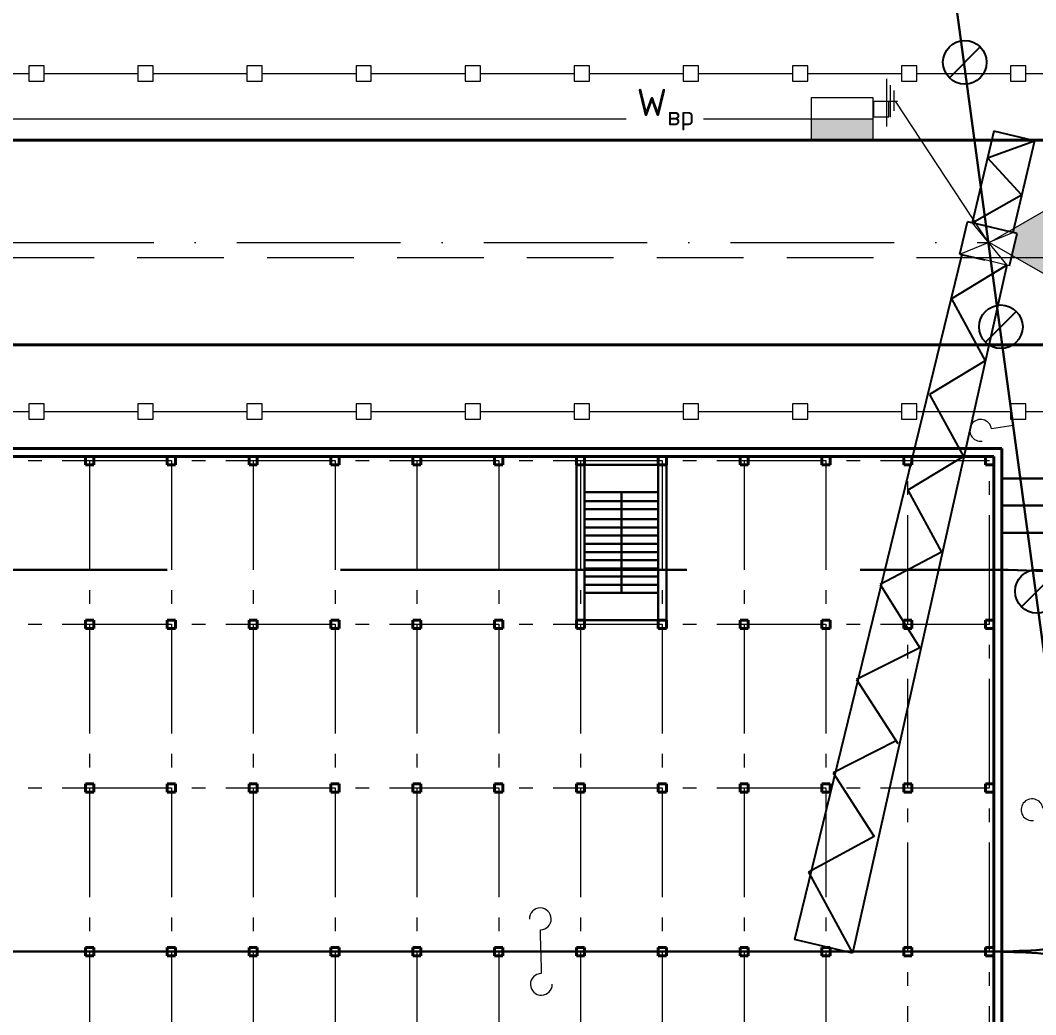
# Model space of a CAD drawing. Header units: millimetres. Extents: x -782 to 10910, y 3841 to 9763.
# Drawn here: x 2303.4 to 2377.9, y 8424.8 to 8497.7 of the extents above; entities that cross this region are included whole.
import ezdxf

# ---------------------------------------------------------------- set-up
doc = ezdxf.new("R2010")
doc.units = ezdxf.units.MM
for name, pattern in [('ACAD_ISO10W100', [18, 12, -3, 0, -3]), ('CENTER2', [28.575, 19.05, -3.175, 3.175, -3.175]), ('GOST2.303 6', [12, 8, -1.5, 1, -1.5]), ('штриховая2', [9.525, 6.35, -3.175])]:
    doc.linetypes.add(name, pattern=pattern)
doc.layers.add('1', color=7, linetype='Continuous')
doc.layers.add('тонкая', color=7, linetype='Continuous')
doc.layers.add('Фасад толст', color=7, linetype='Continuous', lineweight=20)
doc.styles.add('Isocpeur', font='isocpeur.ttf')
pattern_1 = [(50, (2763.4176, 3860.6352), (4.5546167, -0.398477), [0.47625, -5.23875]), (355, (2763.4176, 3860.635), (-0.8810855, 4.776421), [0.381, -4.1910146]), (100.45144, (2763.797, 3860.602), (3.673531, 4.377944), [0.40475, -4.452256]), (46.1842, (2763.4176, 3861.905), (6.776976, -1.051058), [0.714375, -7.858125]), (96.63556, (2763.982, 3861.8176), (5.935103, 6.185653), [0.607126, -6.67839]), (351.18415, (2763.4176, 3861.905), (5.935103, 6.185653), [0.571499, -6.286493]), (21, (2764.0526, 3861.5877), (3.7903598, -2.55663), [0.47625, -5.23875]), (326, (2764.0526, 3861.5877), (1.5450507, 4.604699), [0.381, -4.191]), (71.45144, (2764.3684, 3861.3747), (5.3354105, 2.0480692), [0.40475, -4.4522484]), (37.5, (2763.4176, 3860.6352), (0.0772151, 2.11387597), [0, -4.1402, 0, -4.2545, 0, -4.206875]), (7.5, (2763.4176, 3860.6352), (1.6704916, 2.5045144), [0, -2.4257, 0, -4.04495, 0, -1.603375]), (327.5, (2762.0015, 3860.6352), (3.3897649, -0.1432186), [0, -1.5875, 0, -4.953, 0, -6.57225]), (317.5, (2761.3665, 3860.6352), (3.7032295, 0.6356623), [0, -2.06375, 0, -3.2893, 0, -4.66725])]

msp = doc.modelspace()

# ---------------------------------------------------------------- hatches: boundary and pattern name
at = {"lineweight": 25}
h = msp.add_hatch(dxfattribs=at)
h.set_pattern_fill('ANSI31', color=256)
h.set_pattern_definition([(45, (2763.4176, 3860.6352), (-2.245064, 2.245064), [])])
h.paths.add_polyline_path([(2395.225894, 8324.442641), (2389.689209, 8324.442641), (2389.689209, 8317.442641), (2394.268934, 8317.442641)])
h.paths.add_polyline_path([(2367.578799, 8327.027965), (2367.89225, 8329.326446, -0.033531004), (2365.471452, 8331.442641), (2183.471452, 8331.442641, -0.033546474), (2181.049474, 8329.325546), (2181.363583, 8327.027894, -0.454591532), (2183.180298, 8325.442641), (2365.762606, 8325.442641, -0.454492205)])
h.paths.add_polyline_path([(2393.668887, 8545.688801), (2392.589411, 8545.7961, -0.097320235), (2384.41866, 8541.449212), (2154.673974, 8541.442676), (2153.578788, 8533.431577, -0.071737884), (2160.355396, 8534.442361), (2166.500889, 8534.472079, -0.164269753), (2181.049474, 8529.559736), (2181.363583, 8531.857389, -0.374956444), (2179.980303, 8533.442641, -1), (2183.180298, 8533.442641), (2365.762606, 8533.442641, -1), (2368.9626, 8533.442641, -0.381458001), (2367.5432, 8531.852869), (2367.861169, 8529.505667, -0.164703998), (2382.442014, 8534.442641), (2395.192371, 8534.442641)])
h.paths.add_polyline_path([(2159.720896, 8535.5702, -1), (2160.040895, 8535.5702, -1)], flags=16)
h.paths.add_polyline_path([(2367.5432, 8531.852869, -0.447745786), (2365.762606, 8533.442641), (2183.180298, 8533.442641, -0.454591532), (2181.363583, 8531.857389), (2181.049474, 8529.559736, -0.033546474), (2183.471452, 8527.442641), (2365.501372, 8527.443071, -0.032682346), (2367.861169, 8529.505667)])
h.paths.add_polyline_path([(2295.346246, 8532.845041), (2295.346246, 8539.445041), (2290.546246, 8539.445041), (2290.546246, 8532.845041)], flags=24)
h.paths.add_polyline_path([(2295.346246, 8525.496539), (2295.346246, 8532.096539), (2290.546246, 8532.096539), (2290.546246, 8525.496539)], flags=9)
h.paths.add_polyline_path([(2195.408605, 8525.767641), (2201.608605, 8525.767641), (2201.608605, 8530.567641), (2195.408605, 8530.567641)], flags=9)
at = {"lineweight": 20}
h = msp.add_hatch(dxfattribs=at)
h.set_pattern_fill('AR-CONC', color=256, scale=0.025)
h.set_pattern_definition(pattern_1)
h.paths.add_polyline_path([(2447.064089, 8324.442641), (2395.225894, 8324.442641), (2394.268934, 8317.442641), (2447.064089, 8317.442641)])
edge = h.paths.add_edge_path()
edge.add_line((2395.225894, 8324.442641), (2376.380411, 8324.442641))
edge.add_arc((2376.380411, 8336.443027), 12.000386, 223.86662461, 270, ccw=False)
edge.add_line((2367.728674, 8328.126976), (2367.578799, 8327.027965))
edge.add_arc((2367.362603, 8325.442641), 1.599997, 0, 82.23429528, ccw=False)
edge.add_arc((2367.362603, 8325.442641), 1.599997, -180, 0, ccw=False)
edge.add_line((2365.762606, 8325.442641), (2183.180298, 8325.442641))
edge.add_arc((2181.5803, 8325.442641), 1.599997, -180, 0, ccw=False)
edge.add_arc((2181.5803, 8325.442641), 1.599997, 97.78457087, 180, ccw=False)
edge.add_line((2181.363583, 8327.027894), (2181.213441, 8328.126156))
edge.add_arc((2172.562492, 8336.443027), 12.000386, 270, 316.12794469, ccw=False)
edge.add_line((2172.562492, 8324.442641), (2153.717009, 8324.442641))
edge.add_line((2153.717009, 8324.442641), (2154.673969, 8317.442641))
edge.add_line((2154.673969, 8317.442641), (2394.268934, 8317.442641))
edge.add_line((2394.268934, 8317.442641), (2395.225894, 8324.442641))
edge = h.paths.add_edge_path()
edge.add_arc((2376.380411, 8336.443027), 12.000386, 204.62550124, 223.86662461, ccw=False)
edge.add_line((2365.471452, 8331.442641), (2272.723702, 8331.442641))
edge.add_arc((2271.58981, 8331.83543), 1.199998, 199.10645728, 340.89354272, ccw=False)
edge.add_line((2270.455917, 8331.442641), (2183.471452, 8331.442641))
edge.add_arc((2172.562492, 8336.443027), 12.000386, 316.12794469, 335.37449876, ccw=False)
edge.add_line((2181.213441, 8328.126156), (2181.363583, 8327.027894))
edge.add_arc((2181.5803, 8325.442641), 1.599997, 0, 97.78457087, ccw=False)
edge.add_line((2183.180298, 8325.442641), (2365.762606, 8325.442641))
edge.add_arc((2367.362603, 8325.442641), 1.599997, 82.23429528, 180, ccw=False)
edge.add_line((2367.578799, 8327.027965), (2367.728674, 8328.126976))
edge = h.paths.add_edge_path()
edge.add_line((2394.244102, 8541.442641), (2154.673969, 8541.442641))
edge.add_line((2154.673969, 8541.442641), (2153.717009, 8534.442641))
edge.add_line((2153.717009, 8534.442641), (2172.562492, 8534.442641))
edge.add_arc((2172.562492, 8522.442255), 12.000386, 43.87205531, 90, ccw=False)
edge.add_line((2181.213441, 8530.759127), (2181.363583, 8531.857389))
edge.add_arc((2181.5803, 8533.442641), 1.599997, 180, 262.21542913, ccw=False)
edge.add_arc((2181.5803, 8533.442641), 1.599997, 0, 180, ccw=False)
edge.add_line((2183.180298, 8533.442641), (2365.762606, 8533.442641))
edge.add_arc((2367.362603, 8533.442641), 1.599997, 0, 180, ccw=False)
edge.add_arc((2367.362603, 8533.442641), 1.599997, -83.51900907, 0, ccw=False)
edge.add_line((2367.5432, 8531.852869), (2367.861169, 8529.505667))
edge.add_arc((2427.302929, 8436.751859), 110.1662, 117.53133097, 122.65399107, ccw=False)
edge.add_line((2376.380411, 8534.442641), (2395.192371, 8534.442641))
edge.add_line((2395.192371, 8534.442641), (2394.244102, 8541.442641))
edge = h.paths.add_edge_path()
edge.add_line((2154.673969, 8541.442641), (2145.423074, 8541.442641))
edge.add_line((2145.423074, 8541.442641), (2145.427188, 8534.050072))
edge.add_arc((2148.471452, 8522.442641), 12, 90, 104.69589657, ccw=False)
edge.add_line((2148.471452, 8534.442641), (2153.717009, 8534.442641))
edge.add_line((2153.717009, 8534.442641), (2154.673969, 8541.442641))
edge = h.paths.add_edge_path()
edge.add_line((2367.861169, 8529.505667), (2367.5432, 8531.852869))
edge.add_arc((2367.362603, 8533.442641), 1.599997, 180, 276.48099093, ccw=False)
edge.add_line((2365.762606, 8533.442641), (2183.180298, 8533.442641))
edge.add_arc((2181.5803, 8533.442641), 1.599997, -97.78457087, 0, ccw=False)
edge.add_line((2181.363583, 8531.857389), (2181.213441, 8530.759127))
edge.add_arc((2172.562492, 8522.442255), 12.000386, 24.62550124, 43.87205531, ccw=False)
edge.add_line((2183.471452, 8527.442641), (2268.081321, 8527.442641))
edge.add_arc((2268.667298, 8526.395442), 1.199998, 60.7700888, 119.2299112, ccw=False)
edge.add_line((2269.253276, 8527.442641), (2365.471452, 8527.442641))
edge.add_arc((2367.611719, 8527.379035), 2.141212, 83.30987815, 178.29773268, ccw=False)
h.paths.add_polyline_path([(2269.419992, 8526.727406), (2272.659986, 8526.727406), (2272.659986, 8527.442641), (2269.419992, 8527.442641)])
h.paths.add_polyline_path([(2395.192371, 8534.442641), (2447.064089, 8534.442641), (2447.064089, 8541.442641), (2394.244102, 8541.442641)])
edge = h.paths.add_edge_path()
edge.add_arc((2153.471452, 8517.442641), 24, 109.59180627, 180)
edge.add_line((2129.471452, 8517.442641), (2129.471452, 8341.442641))
edge.add_arc((2153.471452, 8341.442641), 24, 180, 270)
edge.add_line((2153.471452, 8317.442641), (2154.673969, 8317.442641))
edge.add_line((2154.673969, 8317.442641), (2153.717009, 8324.442641))
edge.add_line((2153.717009, 8324.442641), (2148.471452, 8324.442641))
edge.add_arc((2125.500889, 8313.472079), 25.455844, 25.52877937, 64.47122063)
edge.add_line((2136.471452, 8336.442641), (2136.471452, 8522.442641))
edge.add_arc((2148.471452, 8522.442641), 12, 104.69589657, 180, ccw=False)
edge.add_line((2145.427188, 8534.050072), (2145.423847, 8540.053171))
at = {"lineweight": 25}
h = msp.add_hatch(dxfattribs=at)
h.set_pattern_fill('AR-CONC', color=256, scale=0.025)
h.set_pattern_definition(pattern_1)
h.paths.add_polyline_path([(2179.980303, 8325.442641, -0.374956444), (2181.363583, 8327.027894), (2181.213441, 8328.126156, -0.204033738), (2172.562492, 8324.442641), (2160.471452, 8324.442641, -0.072953131), (2153.578788, 8325.453705), (2154.673969, 8317.442641), (2388.189209, 8317.442641), (2388.189209, 8324.442641), (2376.380411, 8324.442641, -0.077886135), (2372.709113, 8325.018018), (2368.957578, 8325.315967, -0.96113778), (2365.762606, 8325.442641), (2183.180298, 8325.442641, -1)])
h.paths.add_polyline_path([(2129.902842, 8409.508791), (2136.502842, 8409.508791), (2136.502842, 8414.308791), (2129.902842, 8414.308791)], flags=24)
h.paths.add_polyline_path([(2131.396452, 8340.341351), (2137.996452, 8340.341351), (2137.996452, 8345.141351), (2131.396452, 8345.141351)], flags=24)
h.paths.add_polyline_path([(2129.28449, 8461.47917), (2132.974484, 8461.47917), (2132.974484, 8465.799163), (2129.28449, 8465.799163)], flags=9)
h.paths.add_polyline_path([(2295.346246, 8318.540241), (2295.346246, 8325.140241), (2290.546246, 8325.140241), (2290.546246, 8318.540241)], flags=24)
edge = h.paths.add_edge_path()
edge.add_arc((2153.471452, 8517.442641), 24, 109.59160183, 180)
edge.add_line((2129.471452, 8517.442641), (2129.471452, 8341.442641))
edge.add_arc((2153.471452, 8341.442641), 24, 180, 270)
edge.add_line((2153.471452, 8317.442641), (2154.673969, 8317.442641))
edge.add_line((2154.673969, 8317.442641), (2153.717009, 8324.442641))
edge.add_line((2153.717009, 8324.442641), (2153.578788, 8325.453705))
edge.add_arc((2160.471452, 8348.442641), 24, 180, 253.30994122, ccw=False)
edge.add_line((2136.471452, 8348.442641), (2136.471452, 8522.442641))
edge.add_arc((2148.471452, 8522.442641), 12, 104.69537151, 180, ccw=False)
edge.add_line((2145.427294, 8534.0501), (2145.423928, 8540.0532))
at = {"lineweight": 20}
h = msp.add_hatch(dxfattribs=at)
h.set_pattern_fill('ANSI31', color=256, angle=90)
h.set_pattern_definition([(135, (-61.2235, 5234.4324), (-2.245064, -2.245064), [])])
h.paths.add_polyline_path([(2183.471452, 8331.442641, -0.084176912), (2181.213441, 8328.126156), (2181.363583, 8327.027894, -0.454591532), (2183.180298, 8325.442641), (2365.762606, 8325.442641, -0.454492205), (2367.578799, 8327.027965), (2367.728674, 8328.126976, -0.084153049), (2365.471452, 8331.442641), (2272.723702, 8331.442641, -0.71189231), (2270.455917, 8331.442641)])
h.paths.add_polyline_path([(2183.180298, 8533.442641, -0.454591532), (2181.363583, 8531.857389), (2181.213441, 8530.759127, -0.084176912), (2183.471452, 8527.442641), (2268.081321, 8527.442641, -0.260759243), (2269.253276, 8527.442641), (2365.471452, 8527.442641, -0.083164554), (2367.696088, 8530.724272), (2367.5432, 8531.852869, -0.447745786), (2365.762606, 8533.442641)])
h.paths.add_polyline_path([(2269.422375, 8526.787795), (2274.822375, 8526.787795), (2274.822375, 8531.587795), (2269.422375, 8531.587795)], flags=9)
h.paths.add_polyline_path([(2403.127026, 8526.141709), (2408.127026, 8526.141709), (2408.127026, 8530.941709), (2403.127026, 8530.941709)], flags=9)
h = msp.add_hatch(color=256, dxfattribs=at)
h.dxf.hatch_style = 1
h.paths.add_polyline_path([(2387.471453, 8378.542641), (2376.378118, 8378.542641), (2374.471452, 8377.442641), (2387.471453, 8369.942641)])
h.paths.add_polyline_path([(2387.471453, 8384.942641), (2376.378118, 8378.542641), (2387.471453, 8378.542641)])
h.paths.add_polyline_path([(2172.549531, 8377.19577), (2172.254139, 8377.355183), (2172.816576, 8378.397377), (2172.564785, 8378.542641), (2161.47145, 8378.542641), (2161.47145, 8369.942641), (2171.874077, 8375.944156)])
h.paths.add_polyline_path([(2161.47145, 8384.942641), (2161.47145, 8378.542641), (2172.564785, 8378.542641)])
h.paths.add_polyline_path([(2172.564785, 8480.342641), (2161.47145, 8480.342641), (2161.47145, 8473.942641)])
h.paths.add_polyline_path([(2161.47145, 8488.942641), (2161.47145, 8480.342641), (2172.564785, 8480.342641), (2174.471452, 8481.442641)])
h.paths.add_polyline_path([(2387.471453, 8480.342641), (2376.378118, 8480.342641), (2387.471453, 8473.942641)])
h.paths.add_polyline_path([(2387.471453, 8488.942641), (2376.230943, 8482.457732), (2376.164663, 8482.17853), (2376.491248, 8482.101002), (2376.110485, 8480.497045), (2376.378118, 8480.342641), (2387.471453, 8480.342641)])
at = {"layer": 'Фасад толст', "lineweight": 15}
msp.add_hatch(color=1, dxfattribs=at).paths.add_polyline_path([(2365.898108, 8490.512378), (2361.414611, 8490.512378), (2361.414611, 8488.942641), (2365.898108, 8488.942641)])

# ---------------------------------------------------------------- linework, layer by layer
at = {"lineweight": 30}
for p, q in [((2367.327839, 8533.442641), (2381.354429, 8429.900187)), ((2344.771452, 8465.742641), (2350.171452, 8465.742641)), ((2344.171452, 8465.142641), (2344.171452, 8453.742641)), ((2344.771452, 8453.742641), (2344.771452, 8465.142641)), ((2344.771452, 8465.142641), (2344.771452, 8463.142641)), ((2344.771452, 8465.142641), (2350.171452, 8465.142641)), ((2350.171452, 8465.142641), (2350.171452, 8453.742641)), ((2350.771452, 8453.742641), (2350.771452, 8465.142641)), ((2344.771452, 8463.142641), (2350.171452, 8463.142641)), ((2344.771452, 8462.481324), (2350.171452, 8462.481324)), ((2347.471452, 8455.742641), (2347.471452, 8463.142641)), ((2344.771452, 8461.881324), (2350.171452, 8461.881324)), ((2344.771452, 8461.142641), (2350.171452, 8461.142641)), ((2344.771452, 8460.542641), (2350.171452, 8460.542641)), ((2344.771452, 8459.942641), (2350.171452, 8459.942641)), ((2344.771452, 8459.342641), (2350.171452, 8459.342641)), ((2344.771452, 8458.742641), (2350.171452, 8458.742641)), ((2344.771452, 8458.142641), (2350.171452, 8458.142641)), ((2344.771452, 8457.542641), (2350.171452, 8457.542641)), ((2344.771452, 8456.942641), (2350.171452, 8456.942641)), ((2344.771452, 8456.342641), (2350.171452, 8456.342641)), ((2344.771452, 8453.742641), (2344.771452, 8455.742641)), ((2344.771452, 8455.742641), (2350.171452, 8455.742641)), ((2350.171452, 8453.742641), (2344.771452, 8453.742641))]:
    msp.add_line(p, q, dxfattribs=at)
at = {"lineweight": 25}
for p, q in [((2373.783917, 8495.783804), (2371.521179, 8493.521066)), ((2372.652548, 8494.652435), (2373.783917, 8495.783804)), ((2376.428889, 8476.388701), (2374.166151, 8474.125963)), ((2375.29752, 8475.257332), (2376.428889, 8476.388701)), ((2379.073862, 8456.993598), (2376.811124, 8454.73086)), ((2344.771452, 8455.742641), (2344.771452, 8456.342641))]:
    msp.add_line(p, q, dxfattribs=at)
at = {"lineweight": 20}
for p, q in [((2289.131224, 8493.830586), (2304.011199, 8493.830586)), ((2305.131197, 8493.830586), (2312.011186, 8493.830586)), ((2313.131184, 8493.830586), (2320.011172, 8493.830586)), ((2321.131171, 8493.830586), (2328.011159, 8493.830586)), ((2329.131157, 8493.830586), (2336.011146, 8493.830586)), ((2337.131144, 8493.830586), (2344.011132, 8493.830586)), ((2345.131131, 8493.830586), (2352.011119, 8493.830586)), ((2353.131117, 8493.830586), (2360.011106, 8493.830586)), ((2361.131104, 8493.830586), (2368.011092, 8493.830586)), ((2369.131091, 8493.830586), (2376.011079, 8493.830586)), ((2377.131077, 8493.830586), (2386.411386, 8493.830586)), ((2374.471452, 8481.442641), (2387.471453, 8488.942641)), ((2374.471452, 8481.442641), (2387.471453, 8473.942641)), ((2289.131224, 8469.042641), (2304.011199, 8469.042641)), ((2305.131197, 8469.042641), (2312.011186, 8469.042641)), ((2313.131184, 8469.042641), (2320.011172, 8469.042641)), ((2321.131171, 8469.042641), (2328.011159, 8469.042641)), ((2329.131157, 8469.042641), (2336.011146, 8469.042641)), ((2337.131144, 8469.042641), (2344.011132, 8469.042641)), ((2345.131131, 8469.042641), (2352.011119, 8469.042641)), ((2353.131117, 8469.042641), (2360.011106, 8469.042641)), ((2361.131104, 8469.042641), (2368.011092, 8469.042641)), ((2369.131091, 8469.042641), (2376.011079, 8469.042641)), ((2377.131077, 8469.042641), (2386.411386, 8469.042641))]:
    msp.add_line(p, q, dxfattribs=at)
at = {"lineweight": 13}
for p, q in [((2305.131197, 8494.390585), (2304.011199, 8494.390585)), ((2304.011199, 8494.390585), (2304.011199, 8493.270586)), ((2305.131197, 8493.270586), (2305.131197, 8494.390585)), ((2313.131184, 8494.390585), (2312.011186, 8494.390585)), ((2312.011186, 8494.390585), (2312.011186, 8493.270586)), ((2313.131184, 8493.270586), (2313.131184, 8494.390585)), ((2321.131171, 8494.390585), (2320.011172, 8494.390585)), ((2320.011172, 8494.390585), (2320.011172, 8493.270586)), ((2321.131171, 8493.270586), (2321.131171, 8494.390585)), ((2329.131157, 8494.390585), (2328.011159, 8494.390585)), ((2328.011159, 8494.390585), (2328.011159, 8493.270586)), ((2329.131157, 8493.270586), (2329.131157, 8494.390585)), ((2337.131144, 8494.390585), (2336.011146, 8494.390585)), ((2336.011146, 8494.390585), (2336.011146, 8493.270586)), ((2337.131144, 8493.270586), (2337.131144, 8494.390585)), ((2345.131131, 8494.390585), (2344.011132, 8494.390585)), ((2344.011132, 8494.390585), (2344.011132, 8493.270586)), ((2345.131131, 8493.270586), (2345.131131, 8494.390585)), ((2353.131117, 8494.390585), (2352.011119, 8494.390585)), ((2352.011119, 8494.390585), (2352.011119, 8493.270586)), ((2353.131117, 8493.270586), (2353.131117, 8494.390585)), ((2361.131104, 8494.390585), (2360.011106, 8494.390585)), ((2360.011106, 8494.390585), (2360.011106, 8493.270586)), ((2361.131104, 8493.270586), (2361.131104, 8494.390585)), ((2369.131091, 8494.390585), (2368.011092, 8494.390585)), ((2369.131091, 8494.390585), (2368.011092, 8494.390585)), ((2368.011092, 8494.390585), (2368.011092, 8493.270586)), ((2369.131091, 8493.270586), (2369.131091, 8494.390585)), ((2369.131091, 8493.270586), (2369.131091, 8494.390585)), ((2377.131077, 8494.390585), (2376.011079, 8494.390585)), ((2377.131077, 8494.390585), (2376.011079, 8494.390585)), ((2376.011079, 8494.390585), (2376.011079, 8493.270586)), ((2377.131077, 8493.270586), (2377.131077, 8494.390585)), ((2377.131077, 8493.270586), (2377.131077, 8494.390585)), ((2304.011199, 8493.270586), (2305.131197, 8493.270586)), ((2312.011186, 8493.270586), (2313.131184, 8493.270586)), ((2320.011172, 8493.270586), (2321.131171, 8493.270586)), ((2328.011159, 8493.270586), (2329.131157, 8493.270586)), ((2336.011146, 8493.270586), (2337.131144, 8493.270586)), ((2344.011132, 8493.270586), (2345.131131, 8493.270586)), ((2352.011119, 8493.270586), (2353.131117, 8493.270586)), ((2360.011106, 8493.270586), (2361.131104, 8493.270586)), ((2368.011092, 8493.270586), (2369.131091, 8493.270586)), ((2368.011092, 8493.270586), (2369.131091, 8493.270586)), ((2376.011079, 8493.270586), (2377.131077, 8493.270586)), ((2376.011079, 8493.270586), (2377.131077, 8493.270586)), ((2367.073264, 8491.779212), (2365.953266, 8491.779212)), ((2365.953266, 8491.779212), (2365.953266, 8490.659214)), ((2367.073264, 8490.659214), (2367.073264, 8491.779212)), ((2365.953266, 8490.659214), (2367.073264, 8490.659214)), ((2305.131197, 8469.60264), (2304.011199, 8469.60264)), ((2304.011199, 8469.60264), (2304.011199, 8468.482642)), ((2305.131197, 8468.482642), (2305.131197, 8469.60264)), ((2313.131184, 8469.60264), (2312.011186, 8469.60264)), ((2312.011186, 8469.60264), (2312.011186, 8468.482642)), ((2313.131184, 8468.482642), (2313.131184, 8469.60264)), ((2321.131171, 8469.60264), (2320.011172, 8469.60264)), ((2320.011172, 8469.60264), (2320.011172, 8468.482642)), ((2321.131171, 8468.482642), (2321.131171, 8469.60264)), ((2329.131157, 8469.60264), (2328.011159, 8469.60264)), ((2328.011159, 8469.60264), (2328.011159, 8468.482642)), ((2329.131157, 8468.482642), (2329.131157, 8469.60264)), ((2337.131144, 8469.60264), (2336.011146, 8469.60264)), ((2336.011146, 8469.60264), (2336.011146, 8468.482642)), ((2337.131144, 8468.482642), (2337.131144, 8469.60264)), ((2345.131131, 8469.60264), (2344.011132, 8469.60264)), ((2344.011132, 8469.60264), (2344.011132, 8468.482642)), ((2345.131131, 8468.482642), (2345.131131, 8469.60264)), ((2353.131117, 8469.60264), (2352.011119, 8469.60264)), ((2352.011119, 8469.60264), (2352.011119, 8468.482642)), ((2353.131117, 8468.482642), (2353.131117, 8469.60264)), ((2361.131104, 8469.60264), (2360.011106, 8469.60264)), ((2360.011106, 8469.60264), (2360.011106, 8468.482642)), ((2361.131104, 8468.482642), (2361.131104, 8469.60264)), ((2369.131091, 8469.60264), (2368.011092, 8469.60264)), ((2368.011092, 8469.60264), (2368.011092, 8468.482642)), ((2369.131091, 8468.482642), (2369.131091, 8469.60264)), ((2377.131077, 8469.60264), (2376.011079, 8469.60264)), ((2376.011079, 8469.60264), (2376.011079, 8468.482642)), ((2377.131077, 8468.482642), (2377.131077, 8469.60264)), ((2304.011199, 8468.482642), (2305.131197, 8468.482642)), ((2312.011186, 8468.482642), (2313.131184, 8468.482642)), ((2320.011172, 8468.482642), (2321.131171, 8468.482642)), ((2328.011159, 8468.482642), (2329.131157, 8468.482642)), ((2336.011146, 8468.482642), (2337.131144, 8468.482642)), ((2344.011132, 8468.482642), (2345.131131, 8468.482642)), ((2352.011119, 8468.482642), (2353.131117, 8468.482642)), ((2360.011106, 8468.482642), (2361.131104, 8468.482642)), ((2368.011092, 8468.482642), (2369.131091, 8468.482642)), ((2376.011079, 8468.482642), (2377.131077, 8468.482642)), ((2376.190967, 8468.016184), (2374.608222, 8467.781857)), ((2341.564327, 8429.442641), (2341.538688, 8431.042433)), ((2341.564327, 8429.442641), (2341.589967, 8427.842849))]:
    msp.add_line(p, q, dxfattribs=at)
at = {"color": 240, "lineweight": 20, "true_color": 0xed1f24}
for p, q in [((2367.545009, 8491.809608), (2374.372125, 8481.442641)), ((2145.531641, 8490.512378), (2347.81426, 8490.512378)), ((2353.501914, 8490.512378), (2363.216241, 8490.512378)), ((2373.18626, 8482.885572), (2375.745302, 8479.771794)), ((2372.296448, 8480.590516), (2376.164663, 8482.17853))]:
    msp.add_line(p, q, dxfattribs=at)
at = {"lineweight": 40}
for p, q in [((2174.471452, 8488.942641), (2374.471452, 8488.942641)), ((2374.471452, 8488.942641), (2391.471452, 8488.942641)), ((2374.471452, 8473.942641), (2174.471452, 8473.942641)), ((2374.471452, 8473.942641), (2391.471452, 8473.942641)), ((2375.371452, 8466.342641), (2174.171452, 8466.342641)), ((2375.371452, 8465.742641), (2375.371452, 8466.342641)), ((2374.771452, 8465.742641), (2174.171452, 8465.742641)), ((2308.771452, 8465.742641), (2308.171452, 8465.742641)), ((2308.171452, 8465.742641), (2308.171452, 8465.142641)), ((2308.771452, 8465.142641), (2308.771452, 8465.742641)), ((2314.771452, 8465.742641), (2314.171452, 8465.742641)), ((2314.171452, 8465.742641), (2314.171452, 8465.142641)), ((2314.771452, 8465.142641), (2314.771452, 8465.742641)), ((2320.771452, 8465.742641), (2320.171452, 8465.742641)), ((2320.171452, 8465.742641), (2320.171452, 8465.142641)), ((2320.771452, 8465.142641), (2320.771452, 8465.742641)), ((2326.771452, 8465.742641), (2326.171452, 8465.742641)), ((2326.171452, 8465.742641), (2326.171452, 8465.142641)), ((2326.771452, 8465.142641), (2326.771452, 8465.742641)), ((2332.771452, 8465.742641), (2332.171452, 8465.742641)), ((2332.171452, 8465.742641), (2332.171452, 8465.142641)), ((2332.771452, 8465.142641), (2332.771452, 8465.742641)), ((2338.771452, 8465.742641), (2338.171452, 8465.742641)), ((2338.171452, 8465.742641), (2338.171452, 8465.142641)), ((2338.771452, 8465.142641), (2338.771452, 8465.742641)), ((2344.771452, 8465.742641), (2344.171452, 8465.742641)), ((2344.171452, 8465.742641), (2344.171452, 8465.142641)), ((2344.771452, 8465.142641), (2344.771452, 8465.742641)), ((2350.771452, 8465.742641), (2350.171452, 8465.742641)), ((2350.171452, 8465.742641), (2350.171452, 8465.142641)), ((2350.771452, 8465.142641), (2350.771452, 8465.742641)), ((2356.771452, 8465.742641), (2356.171452, 8465.742641)), ((2356.171452, 8465.742641), (2356.171452, 8465.142641)), ((2356.771452, 8465.142641), (2356.771452, 8465.742641)), ((2362.771452, 8465.742641), (2362.171452, 8465.742641)), ((2362.171452, 8465.742641), (2362.171452, 8465.142641)), ((2362.771452, 8465.142641), (2362.771452, 8465.742641)), ((2368.771452, 8465.742641), (2368.171452, 8465.742641)), ((2368.171452, 8465.742641), (2368.171452, 8465.142641)), ((2368.771452, 8465.142641), (2368.771452, 8465.742641)), ((2374.771452, 8465.742641), (2374.171452, 8465.742641)), ((2374.171452, 8465.742641), (2374.171452, 8465.142641)), ((2374.771452, 8465.142641), (2374.771452, 8465.742641)), ((2374.771452, 8393.142641), (2374.771452, 8465.742641)), ((2375.371452, 8392.542641), (2375.371452, 8465.742641)), ((2308.171452, 8465.142641), (2308.771452, 8465.142641)), ((2314.171452, 8465.142641), (2314.771452, 8465.142641)), ((2320.171452, 8465.142641), (2320.771452, 8465.142641)), ((2326.171452, 8465.142641), (2326.771452, 8465.142641)), ((2332.171452, 8465.142641), (2332.771452, 8465.142641)), ((2338.171452, 8465.142641), (2338.771452, 8465.142641)), ((2344.171452, 8465.142641), (2344.771452, 8465.142641)), ((2350.171452, 8465.142641), (2350.771452, 8465.142641)), ((2356.171452, 8465.142641), (2356.771452, 8465.142641)), ((2362.171452, 8465.142641), (2362.771452, 8465.142641)), ((2368.171452, 8465.142641), (2368.771452, 8465.142641)), ((2374.171452, 8465.142641), (2374.771452, 8465.142641)), ((2308.771452, 8453.742641), (2308.171452, 8453.742641)), ((2308.171452, 8453.742641), (2308.171452, 8453.142641)), ((2308.771452, 8453.142641), (2308.771452, 8453.742641)), ((2314.771452, 8453.742641), (2314.171452, 8453.742641)), ((2314.171452, 8453.742641), (2314.171452, 8453.142641)), ((2314.771452, 8453.142641), (2314.771452, 8453.742641)), ((2320.771452, 8453.742641), (2320.171452, 8453.742641)), ((2320.171452, 8453.742641), (2320.171452, 8453.142641)), ((2320.771452, 8453.142641), (2320.771452, 8453.742641)), ((2326.771452, 8453.742641), (2326.171452, 8453.742641)), ((2326.171452, 8453.742641), (2326.171452, 8453.142641)), ((2326.771452, 8453.142641), (2326.771452, 8453.742641)), ((2332.771452, 8453.742641), (2332.171452, 8453.742641)), ((2332.171452, 8453.742641), (2332.171452, 8453.142641)), ((2332.771452, 8453.142641), (2332.771452, 8453.742641)), ((2338.771452, 8453.742641), (2338.171452, 8453.742641)), ((2338.171452, 8453.742641), (2338.171452, 8453.142641)), ((2338.771452, 8453.142641), (2338.771452, 8453.742641)), ((2344.771452, 8453.742641), (2344.171452, 8453.742641)), ((2344.171452, 8453.742641), (2344.171452, 8453.142641)), ((2344.771452, 8453.142641), (2344.771452, 8453.742641)), ((2350.771452, 8453.742641), (2350.171452, 8453.742641)), ((2350.171452, 8453.742641), (2350.171452, 8453.142641)), ((2350.771452, 8453.142641), (2350.771452, 8453.742641)), ((2356.771452, 8453.742641), (2356.171452, 8453.742641)), ((2356.171452, 8453.742641), (2356.171452, 8453.142641)), ((2356.771452, 8453.142641), (2356.771452, 8453.742641)), ((2362.771452, 8453.742641), (2362.171452, 8453.742641)), ((2362.171452, 8453.742641), (2362.171452, 8453.142641)), ((2362.771452, 8453.142641), (2362.771452, 8453.742641)), ((2368.771452, 8453.742641), (2368.171452, 8453.742641)), ((2368.171452, 8453.742641), (2368.171452, 8453.142641)), ((2368.771452, 8453.142641), (2368.771452, 8453.742641)), ((2374.771452, 8453.742641), (2374.171452, 8453.742641)), ((2374.171452, 8453.742641), (2374.171452, 8453.142641)), ((2374.771452, 8453.142641), (2374.771452, 8453.742641)), ((2308.171452, 8453.142641), (2308.771452, 8453.142641)), ((2314.171452, 8453.142641), (2314.771452, 8453.142641)), ((2320.171452, 8453.142641), (2320.771452, 8453.142641)), ((2326.171452, 8453.142641), (2326.771452, 8453.142641)), ((2332.171452, 8453.142641), (2332.771452, 8453.142641)), ((2338.171452, 8453.142641), (2338.771452, 8453.142641)), ((2344.171452, 8453.142641), (2344.771452, 8453.142641)), ((2350.171452, 8453.142641), (2350.771452, 8453.142641)), ((2356.171452, 8453.142641), (2356.771452, 8453.142641)), ((2362.171452, 8453.142641), (2362.771452, 8453.142641)), ((2368.171452, 8453.142641), (2368.771452, 8453.142641)), ((2374.171452, 8453.142641), (2374.771452, 8453.142641)), ((2308.771452, 8441.742641), (2308.171452, 8441.742641)), ((2308.171452, 8441.742641), (2308.171452, 8441.142641)), ((2308.771452, 8441.142641), (2308.771452, 8441.742641)), ((2314.771452, 8441.742641), (2314.171452, 8441.742641)), ((2314.171452, 8441.742641), (2314.171452, 8441.142641)), ((2314.771452, 8441.142641), (2314.771452, 8441.742641)), ((2320.771452, 8441.742641), (2320.171452, 8441.742641)), ((2320.171452, 8441.742641), (2320.171452, 8441.142641)), ((2320.771452, 8441.142641), (2320.771452, 8441.742641)), ((2326.771452, 8441.742641), (2326.171452, 8441.742641)), ((2326.171452, 8441.742641), (2326.171452, 8441.142641)), ((2326.771452, 8441.142641), (2326.771452, 8441.742641)), ((2332.771452, 8441.742641), (2332.171452, 8441.742641)), ((2332.171452, 8441.742641), (2332.171452, 8441.142641)), ((2332.771452, 8441.142641), (2332.771452, 8441.742641)), ((2338.771452, 8441.742641), (2338.171452, 8441.742641)), ((2338.171452, 8441.742641), (2338.171452, 8441.142641)), ((2338.771452, 8441.142641), (2338.771452, 8441.742641)), ((2344.771452, 8441.742641), (2344.171452, 8441.742641)), ((2344.171452, 8441.742641), (2344.171452, 8441.142641)), ((2344.771452, 8441.142641), (2344.771452, 8441.742641)), ((2350.771452, 8441.742641), (2350.171452, 8441.742641)), ((2350.171452, 8441.742641), (2350.171452, 8441.142641)), ((2350.771452, 8441.142641), (2350.771452, 8441.742641)), ((2356.771452, 8441.742641), (2356.171452, 8441.742641)), ((2356.171452, 8441.742641), (2356.171452, 8441.142641)), ((2356.771452, 8441.142641), (2356.771452, 8441.742641)), ((2362.771452, 8441.742641), (2362.171452, 8441.742641)), ((2362.171452, 8441.742641), (2362.171452, 8441.142641)), ((2362.771452, 8441.142641), (2362.771452, 8441.742641)), ((2368.771452, 8441.742641), (2368.171452, 8441.742641)), ((2368.171452, 8441.742641), (2368.171452, 8441.142641)), ((2368.771452, 8441.142641), (2368.771452, 8441.742641)), ((2374.771452, 8441.742641), (2374.171452, 8441.742641)), ((2374.171452, 8441.742641), (2374.171452, 8441.142641)), ((2374.771452, 8441.142641), (2374.771452, 8441.742641)), ((2308.171452, 8441.142641), (2308.771452, 8441.142641)), ((2314.171452, 8441.142641), (2314.771452, 8441.142641)), ((2320.171452, 8441.142641), (2320.771452, 8441.142641)), ((2326.171452, 8441.142641), (2326.771452, 8441.142641)), ((2332.171452, 8441.142641), (2332.771452, 8441.142641)), ((2338.171452, 8441.142641), (2338.771452, 8441.142641)), ((2344.171452, 8441.142641), (2344.771452, 8441.142641)), ((2350.171452, 8441.142641), (2350.771452, 8441.142641)), ((2356.171452, 8441.142641), (2356.771452, 8441.142641)), ((2362.171452, 8441.142641), (2362.771452, 8441.142641)), ((2368.171452, 8441.142641), (2368.771452, 8441.142641)), ((2374.171452, 8441.142641), (2374.771452, 8441.142641)), ((2308.771452, 8429.742641), (2308.171452, 8429.742641)), ((2308.171452, 8429.742641), (2308.171452, 8429.142641)), ((2308.771452, 8429.142641), (2308.771452, 8429.742641)), ((2314.771452, 8429.742641), (2314.171452, 8429.742641)), ((2314.171452, 8429.742641), (2314.171452, 8429.142641)), ((2314.771452, 8429.142641), (2314.771452, 8429.742641)), ((2320.771452, 8429.742641), (2320.171452, 8429.742641)), ((2320.171452, 8429.742641), (2320.171452, 8429.142641)), ((2320.771452, 8429.142641), (2320.771452, 8429.742641)), ((2326.771452, 8429.742641), (2326.171452, 8429.742641)), ((2326.171452, 8429.742641), (2326.171452, 8429.142641)), ((2326.771452, 8429.142641), (2326.771452, 8429.742641)), ((2332.771452, 8429.742641), (2332.171452, 8429.742641)), ((2332.171452, 8429.742641), (2332.171452, 8429.142641)), ((2332.771452, 8429.142641), (2332.771452, 8429.742641)), ((2338.771452, 8429.742641), (2338.171452, 8429.742641)), ((2338.171452, 8429.742641), (2338.171452, 8429.142641)), ((2338.771452, 8429.142641), (2338.771452, 8429.742641)), ((2344.771452, 8429.742641), (2344.171452, 8429.742641)), ((2344.171452, 8429.742641), (2344.171452, 8429.142641)), ((2344.771452, 8429.142641), (2344.771452, 8429.742641)), ((2350.771452, 8429.742641), (2350.171452, 8429.742641)), ((2350.171452, 8429.742641), (2350.171452, 8429.142641)), ((2350.771452, 8429.142641), (2350.771452, 8429.742641)), ((2356.771452, 8429.742641), (2356.171452, 8429.742641)), ((2356.171452, 8429.742641), (2356.171452, 8429.142641)), ((2356.771452, 8429.142641), (2356.771452, 8429.742641)), ((2362.771452, 8429.742641), (2362.171452, 8429.742641)), ((2362.171452, 8429.742641), (2362.171452, 8429.142641)), ((2362.771452, 8429.142641), (2362.771452, 8429.742641)), ((2368.771452, 8429.742641), (2368.171452, 8429.742641)), ((2368.171452, 8429.742641), (2368.171452, 8429.142641)), ((2368.771452, 8429.142641), (2368.771452, 8429.742641)), ((2374.771452, 8429.742641), (2374.171452, 8429.742641)), ((2374.171452, 8429.742641), (2374.171452, 8429.142641)), ((2374.771452, 8429.142641), (2374.771452, 8429.742641)), ((2308.171452, 8429.142641), (2308.771452, 8429.142641)), ((2314.171452, 8429.142641), (2314.771452, 8429.142641)), ((2320.171452, 8429.142641), (2320.771452, 8429.142641)), ((2326.171452, 8429.142641), (2326.771452, 8429.142641)), ((2332.171452, 8429.142641), (2332.771452, 8429.142641)), ((2338.171452, 8429.142641), (2338.771452, 8429.142641)), ((2344.171452, 8429.142641), (2344.771452, 8429.142641)), ((2350.171452, 8429.142641), (2350.771452, 8429.142641)), ((2356.171452, 8429.142641), (2356.771452, 8429.142641)), ((2362.171452, 8429.142641), (2362.771452, 8429.142641)), ((2368.171452, 8429.142641), (2368.771452, 8429.142641)), ((2374.171452, 8429.142641), (2374.771452, 8429.142641))]:
    msp.add_line(p, q, dxfattribs=at)
at = {"linetype": 'ACAD_ISO10W100', "lineweight": 20}
msp.add_line((2174.471452, 8481.442641), (2374.471452, 8481.442641), dxfattribs=at)
at = {"linetype": 'штриховая2', "lineweight": 20}
for p, q in [((2159.571452, 8480.342641), (2375.371452, 8480.342641)), ((2375.371452, 8480.342641), (2389.371452, 8480.342641))]:
    msp.add_line(p, q, dxfattribs=at)
at = {"color": 0, "lineweight": 25, "ltscale": 100}
for p, q in [((2375.745302, 8479.771794), (2371.667161, 8477.299469)), ((2371.667161, 8477.299469), (2374.146865, 8472.760066)), ((2374.146865, 8472.760066), (2370.068724, 8470.28774)), ((2370.068724, 8470.28774), (2372.548428, 8465.748338)), ((2372.548428, 8465.748338), (2368.470287, 8463.276012)), ((2368.470287, 8463.276012), (2370.949991, 8458.73661)), ((2370.949991, 8458.73661), (2366.435488, 8456.372633)), ((2366.435488, 8456.372633), (2369.351554, 8451.724881)), ((2369.351554, 8451.724881), (2364.702754, 8449.394251)), ((2364.702754, 8449.394251), (2367.753117, 8444.713153)), ((2367.60788, 8444.899786), (2363.005236, 8442.557695)), ((2363.005236, 8442.557695), (2366.009443, 8437.888058)), ((2366.009443, 8437.888058), (2361.184183, 8435.260395)), ((2361.184183, 8435.260395), (2364.407553, 8429.319924))]:
    msp.add_line(p, q, dxfattribs=at)
at = {"linetype": 'GOST2.303 6', "lineweight": 20}
for p, q in [((2174.471452, 8465.442641), (2374.471452, 8465.442641)), ((2308.471452, 8465.442641), (2308.471452, 8393.442641)), ((2314.471452, 8465.442641), (2314.471452, 8393.442641)), ((2320.471452, 8465.442641), (2320.471452, 8393.442641)), ((2326.471452, 8465.442641), (2326.471452, 8393.442641)), ((2332.471452, 8465.442641), (2332.471452, 8393.442641)), ((2338.471452, 8465.442641), (2338.471452, 8393.442641)), ((2344.471452, 8465.442641), (2344.471452, 8393.442641)), ((2350.471452, 8465.442641), (2350.471452, 8393.442641)), ((2356.471452, 8465.442641), (2356.471452, 8393.442641)), ((2362.471452, 8465.442641), (2362.471452, 8393.442641)), ((2368.471452, 8393.442641), (2368.471452, 8465.442641)), ((2374.471452, 8393.442641), (2374.471452, 8465.442641)), ((2174.471452, 8453.442641), (2374.471452, 8453.442641)), ((2174.471452, 8441.442641), (2374.471452, 8441.442641))]:
    msp.add_line(p, q, dxfattribs=at)
at = {"color": 5, "lineweight": 30}
msp.add_line((2405.768093, 8464.143206), (2375.371452, 8464.143206), dxfattribs=at)
at = {"color": 3, "lineweight": 30}
msp.add_line((2402.425241, 8462.152437), (2375.371452, 8462.152437), dxfattribs=at)
at = {"color": 240, "lineweight": 30, "true_color": 0xed1f24}
msp.add_line((2427.689043, 8460.161667), (2375.371452, 8460.161667), dxfattribs=at)
at = {"linetype": 'штриховая2', "lineweight": 30, "ltscale": 4}
msp.add_line((2174.471452, 8457.442641), (2374.471452, 8457.442641), dxfattribs=at)
at = {"linetype": 'CENTER2', "lineweight": 30, "ltscale": 200}
msp.add_line((2174.471452, 8429.442641), (2374.471452, 8429.442641), dxfattribs=at)
at = {"lineweight": 25}
for centre in [(2372.652548, 8494.652435), (2375.29752, 8475.257332), (2377.942493, 8455.862229)]:
    msp.add_circle(centre, 1.599997, dxfattribs=at)
at = {"lineweight": 13}
for centre, start, end in [((2373.816849, 8467.664694), 8.42150572, 278.42150572), ((2377.585507, 8439.844959), 8.42150572, 278.42150572), ((2341.525868, 8431.842329), 270.9181889, 180.9181889), ((2341.602786, 8427.042954), 90.9181889, 0.9181889)]:
    msp.add_arc(centre, 0.799999, start, end, dxfattribs=at)
at = {"linetype": 'штриховая2', "lineweight": 30, "ltscale": 4}
msp.add_arc((2374.471452, 8377.442641), 80, 82.21542913, 90, dxfattribs=at)
at = {"lineweight": 30}
for centre, radius, start, end in [((2374.471021, 8481.455319), 52.012678, 270.00047456, 277.60489696), ((2374.471452, 8377.442641), 52, 82.21542913, 90)]:
    msp.add_arc(centre, radius, start, end, dxfattribs=at)
at = {"layer": 'тонкая', "color": 0, "lineweight": 25, "ltscale": 5000}
for p, q in [((2374.782112, 8489.608076), (2373.18626, 8482.885572)), ((2377.760515, 8488.901034), (2374.782112, 8489.608076)), ((2374.324611, 8487.659016), (2377.760515, 8488.901034)), ((2377.760515, 8488.901034), (2376.164663, 8482.17853)), ((2376.82113, 8484.943886), (2374.324611, 8487.659016)), ((2373.18626, 8482.885572), (2376.82113, 8484.943886)), ((2372.296448, 8480.590516), (2372.859675, 8482.9631)), ((2373.18626, 8482.885572), (2372.859675, 8482.9631)), ((2376.491248, 8482.101002), (2373.18626, 8482.885572)), ((2375.928021, 8479.728418), (2376.491248, 8482.101002)), ((2372.440314, 8480.556364), (2360.152692, 8430.329984)), ((2372.296448, 8480.590516), (2374.112235, 8480.159467)), ((2375.745302, 8479.771794), (2364.407553, 8429.319924)), ((2364.407553, 8429.319924), (2360.152692, 8430.329984))]:
    msp.add_line(p, q, dxfattribs=at)
at = {"layer": 'тонкая', "color": 0, "lineweight": 20, "ltscale": 5000}
msp.add_line((2375.928021, 8479.728418), (2374.112235, 8480.159467), dxfattribs=at)
at = {"layer": 'Фасад толст', "color": 1}
for p, q in [((2366.934456, 8489.947378), (2366.934456, 8493.450085)), ((2367.215342, 8490.623339), (2367.215342, 8492.989202)), ((2367.474465, 8491.08422), (2367.474465, 8492.574407)), ((2365.898108, 8491.809608), (2367.705755, 8491.809608))]:
    msp.add_line(p, q, dxfattribs=at)
at = {"layer": 'Фасад толст', "color": 1, "lineweight": 15}
msp.add_line((2361.414611, 8490.512378), (2365.898108, 8490.512378), dxfattribs=at)
msp.add_lwpolyline([(2361.414611, 8492.082115), (2365.898108, 8492.082115), (2365.898108, 8488.942641), (2361.414611, 8488.942641)], close=True, dxfattribs=at)

# ---------------------------------------------------------------- texts
at = {"layer": '1', "insert": (2348.59304, 8492.715474), "char_height": 2, "width": 335.51997649, "attachment_point": 1, "style": 'Isocpeur'}
msp.add_mtext('\\A1;W{\\H0.7x;\\S^ вр;}', dxfattribs=at)

doc.saveas('drawing.dxf')
